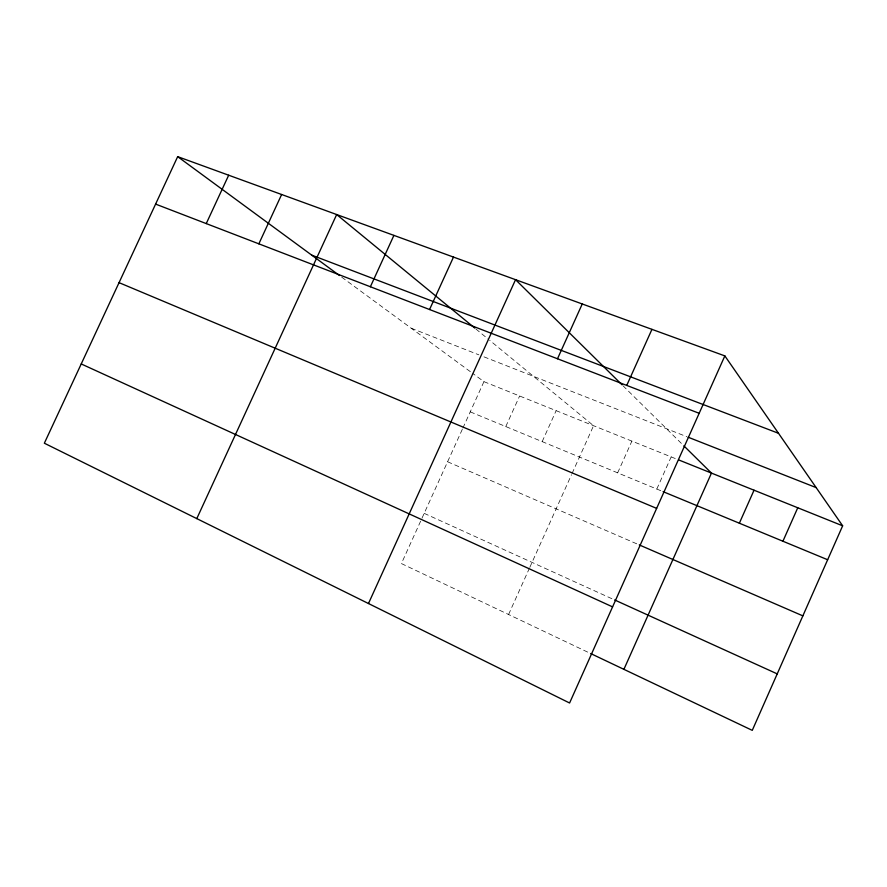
<?xml version="1.0" encoding="UTF-8"?>
<svg xmlns="http://www.w3.org/2000/svg" width="887" height="887" viewBox="0 0 887 887"><rect width="100%" height="100%" fill="white"/><g stroke="black" fill="none" stroke-linecap="round" stroke-linejoin="round"><path stroke-width="0.67" stroke-dasharray="4.43 3.33" d="M656.801 489.047L671.182 456.905M508.573 614.503L529.24 568.6M529.805 567.358L571.494 474.733M572.06 473.47L593.558 425.705L489.657 340.298M617.651 472.849L631.888 441.116M542.179 441.615L556.138 410.67M462.315 429.319L401.401 563.555L589.423 652.943M462.881 428.077L483.936 381.654L472.838 373.494M505.778 426.558L519.616 395.99M411.18 328.201L478.88 354.844M483.98 356.851L686.86 436.714M483.936 381.654L676.216 458.923M470.243 411.856L661.813 491.121M447.591 461.772L639.25 544.906M424.186 513.351L613.383 599.379M341.706 277.154L471.729 372.684M475.898 328.988L488.593 339.433M622.996 385.756L682.912 444.908"/><path stroke-width="1.33" d="M724.845 355.898L569.587 703.003L44.35 443.212L177.677 156.644L724.845 355.898L842.65 525.814L752.265 730.356L590.653 653.531M782.922 541.236L797.757 507.774M623.905 669.33L711.463 473.093L683.844 445.828M739.359 523.208L754.039 490.201M626.743 385.413L651.945 329.354M557.491 358.769L582.249 303.975M368.471 603.526L515.547 279.682L622.02 384.792M429.563 309.53L453.49 257.086M370.378 286.756L393.906 235.388M196.792 518.618L336.672 214.543L474.833 328.112M258.849 243.836L281.634 194.508M206.25 223.591L228.68 175.216M311.747 255.146L778.509 433.288M155.602 204.099L699.178 413.298M688.135 437.213L816.162 487.606M678.732 459.943L842.65 525.814M663.066 491.642L827.649 559.741M119.058 282.654L656.646 508.384M639.25 544.906L802.857 615.866M614.624 599.945L777.223 673.876M81.227 363.947L612.584 606.885M177.677 156.644L339.477 275.524"/></g></svg>
